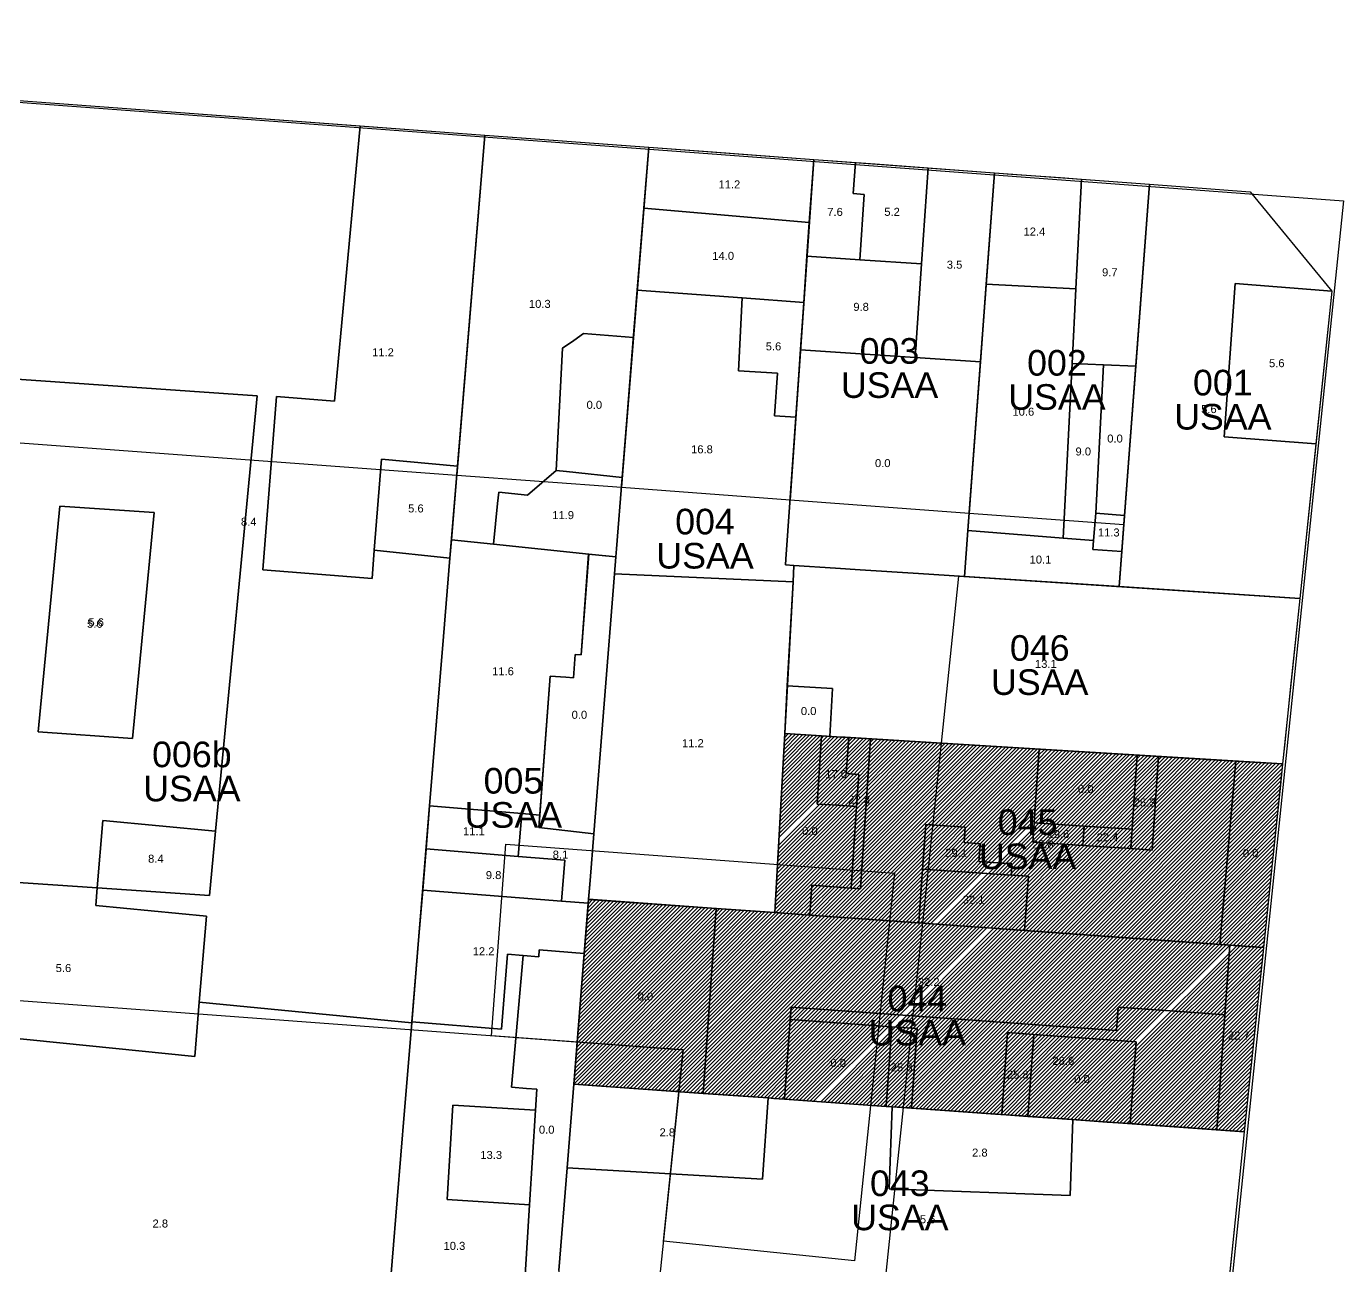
# Model space of a CAD drawing. Header units: metres. Extents: x 6369871 to 6369992, y 6169898 to 6170070.
# Drawn here: x 6369930 to 6369991.7, y 6170012.2 to 6170070.3 of the extents above; entities that cross this region are included whole.
import ezdxf
from ezdxf.enums import TextEntityAlignment as Align

# ---------------------------------------------------------------- set-up
doc = ezdxf.new("R2010")
doc.units = ezdxf.units.M
doc.linetypes.add('DASHED', pattern=[10, 5, -5])
for name, color, linetype, true_color in [('banda_minima', 1, 'Continuous', 0xe41a1c), ('Irregular', 1, 'Continuous', 0xe41a1c), ('ldf', 7, 'Continuous', 0x000000), ('lfi', 141, 'Continuous', 0x3579b1), ('manzanas', 250, 'Continuous', 0x404040), ('mdr_tejidoconsolidado', 9, 'Continuous', 0xc0c0c0), ('mdr_tejidoparairregular', 8, 'Continuous', 0x808080), ('parcelas', 252, 'Continuous', 0x606060), ('parcelas_etiquetas', 252, 'Continuous', 0x606060), ('tejido', 8, 'Continuous', 0x808080)]:
    doc.layers.add(name, color=color, linetype=linetype, true_color=true_color)
doc.styles.add('ArialBold', font='Arial.ttf')
pattern_1 = [(45, (0, 0), (-0.0883883476, 0.0883883476), [])]

msp = doc.modelspace()

# ---------------------------------------------------------------- hatches: boundary and pattern name
at = {"layer": 'mdr_tejidoconsolidado'}
h = msp.add_hatch(dxfattribs=at)
h.set_pattern_fill('SOLID')
h.set_pattern_definition(pattern_1)
h.paths.add_polyline_path([(6369966.73046079, 6170028.630766434), (6369966.730480922, 6170028.631934226), (6369966.822937327, 6170030.027261938), (6369966.823072567, 6170030.028428635), (6369966.824246793, 6170030.028403137), (6369968.6201857105, 6170029.900770796), (6369968.625105283, 6170029.9006639235), (6369968.630011537, 6170029.901041139), (6369968.634856953, 6170029.90189879), (6369968.639594601, 6170029.903228571), (6369968.6441785935, 6170029.905017601), (6369968.648564534, 6170029.907248553), (6369968.652709942, 6170029.909899819), (6369968.656574667, 6170029.91294572), (6369968.66012128, 6170029.916356756), (6369968.663315427, 6170029.920099889), (6369968.666126172, 6170029.924138865), (6369968.668526293, 6170029.928434566), (6369968.670492543, 6170029.932945384), (6369968.672005879, 6170029.93762763), (6369968.673051641, 6170029.942435957), (6369968.673619703, 6170029.947323791), (6369968.92157939, 6170033.672041683), (6369968.921664343, 6170033.676958738), (6369968.921265851, 6170033.681860355), (6369968.920387766, 6170033.686699116), (6369968.919038584, 6170033.691428212), (6369968.917231358, 6170033.696001895), (6369968.914983569, 6170033.700375919), (6369968.912316962, 6170033.704507971), (6369968.909257335, 6170033.708358077), (6369968.905834284, 6170033.711888993), (6369968.902080924, 6170033.7150665615), (6369968.898033566, 6170033.717860041), (6369968.893731362, 6170033.720242411), (6369968.88921593, 6170033.722190621), (6369968.884530955, 6170033.723685828), (6369968.879721755, 6170033.724713565), (6369968.874834856, 6170033.725263891), (6369967.776755707, 6170033.794470976), (6369967.77667581, 6170033.7944759475), (6369967.079105619, 6170033.837319557), (6369967.0779379895, 6170033.837449216), (6369967.077958355, 6170033.838623858), (6369967.290725723, 6170037.029228089), (6369967.290860165, 6170037.030387265), (6369967.292027049, 6170037.030374432), (6369967.677053537, 6170037.007293374), (6369968.5578719955, 6170036.954037676), (6369969.581556207, 6170036.891068782), (6369977.475594476, 6170036.409994666), (6369977.4767619865, 6170036.409865592), (6369977.476742517, 6170036.408691125), (6369977.268541966, 6170033.249972944), (6369977.252812182, 6170033.010463202), (6369977.252731201, 6170033.00555878), (6369977.253131164, 6170033.000670023), (6369977.254008221, 6170032.995843981), (6369977.255353932, 6170032.991127099), (6369977.257155345, 6170032.986564772), (6369977.2593951225, 6170032.9822009085), (6369977.26205171, 6170032.978077505), (6369977.265099541, 6170032.974234246), (6369977.268509283, 6170032.970708118), (6369977.272248119, 6170032.967533058), (6369977.276280069, 6170032.96473962), (6369977.280566329, 6170032.96235469), (6369977.285065647, 6170032.96040122), (6369977.289734724, 6170032.95889801), (6369977.294528623, 6170032.957859527), (6369977.299401208, 6170032.957295765), (6369979.58379497, 6170032.806035747), (6369981.792524496, 6170032.6603281), (6369981.797431443, 6170032.660245767), (6369981.8023228245, 6170032.6606448805), (6369981.807151518, 6170032.661521594), (6369981.811871003, 6170032.662867464), (6369981.816435813, 6170032.664669523), (6369981.820801971, 6170032.666910411), (6369981.824927412, 6170032.669568538), (6369981.828772393, 6170032.672618296), (6369981.832299871, 6170032.676030304), (6369981.835475864, 6170032.679771692), (6369981.838269773, 6170032.683806413), (6369981.840654681, 6170032.688095599), (6369981.842607614, 6170032.6925979275), (6369981.844109755, 6170032.697270024), (6369981.845146635, 6170032.702066875), (6369981.845708263, 6170032.7069422705), (6369981.861436262, 6170032.9463734785), (6369982.072261376, 6170036.129220743), (6369982.072395439, 6170036.130380782), (6369982.0735631045, 6170036.13036707), (6369983.06843309, 6170036.069945821), (6369983.070593076, 6170036.069867205), (6369986.692784418, 6170035.84850028), (6369986.693964686, 6170035.8483688515), (6369986.693922058, 6170035.847182051), (6369985.95532583, 6170027.256215291), (6369985.955170148, 6170027.255063915), (6369985.954008608, 6170027.255090275), (6369984.605567817, 6170027.3514333805), (6369980.868329435, 6170027.61935845), (6369976.789394597, 6170027.911145477), (6369971.83690458, 6170028.265848799), (6369966.731620313, 6170028.630626318), (6369966.73046079, 6170028.630766434)])
h = msp.add_hatch(dxfattribs=at)
h.set_pattern_fill('SOLID')
h.set_pattern_definition(pattern_1)
h.paths.add_polyline_path([(6369961.740337351, 6170020.280746036), (6369961.740362595, 6170020.281917121), (6369962.353170595, 6170028.94264611), (6369962.353310582, 6170028.943809526), (6369962.354482113, 6170028.943783489), (6369965.095128408, 6170028.747961059), (6369966.730338041, 6170028.630578584), (6369971.836895943, 6170028.265849416), (6369976.789394597, 6170027.911145477), (6369980.868206953, 6170027.619283578), (6369984.605257792, 6170027.351356169), (6369985.955289645, 6170027.254869887), (6369986.411495491, 6170027.222294748), (6369986.413959458, 6170027.222179808), (6369986.415866748, 6170027.222137945), (6369987.6824844815, 6170027.131999097), (6369987.990901165, 6170027.109591355), (6369987.992083468, 6170027.109445718), (6369987.992020536, 6170027.108256146), (6369987.957085764, 6170026.76991902), (6369987.577752819, 6170023.128246473), (6369987.093836459, 6170018.485959229), (6369987.093662535, 6170018.484823147), (6369987.092513521, 6170018.484848998), (6369986.495074664, 6170018.527062888), (6369985.802799216, 6170018.5760631645), (6369981.752146342, 6170018.86290499), (6369981.750983402, 6170018.863044959), (6369981.751008655, 6170018.864216019), (6369982.018883164, 6170022.649674079), (6369982.018988938, 6170022.654579793), (6369982.018613351, 6170022.659472251), (6369982.017760019, 6170022.664304336), (6369982.01643716, 6170022.669029509), (6369982.014657516, 6170022.673602263), (6369982.012438225, 6170022.6779785585), (6369982.009800661, 6170022.682116249), (6369982.006770227, 6170022.685975482), (6369982.003376109, 6170022.689519092), (6369981.999650992, 6170022.6927129505), (6369981.995630757, 6170022.695526297), (6369981.99135412, 6170022.6979320375), (6369981.986862268, 6170022.699907002), (6369981.982198463, 6170022.70143217), (6369981.977407621, 6170022.702492854), (6369981.972535882, 6170022.703078835), (6369977.279670219, 6170023.035034506), (6369977.2747650435, 6170023.03514016), (6369977.269873129, 6170023.034764557), (6369977.265041578, 6170023.033911316), (6369977.260316912, 6170023.032588651), (6369977.255744624, 6170023.030809299), (6369977.251368741, 6170023.028590392), (6369977.247231394, 6170023.025953296), (6369977.243372424, 6170023.0229234025), (6369977.239828986, 6170023.019529886), (6369977.2366352, 6170023.0158054205), (6369977.233821818, 6170023.01178587), (6369977.231415928, 6170023.0075099375), (6369977.2294406975, 6170023.003018794), (6369977.2279151445, 6170022.998355683), (6369977.226853959, 6170022.993565506), (6369977.226267359, 6170022.988694387), (6369976.95801695, 6170019.204259532), (6369976.95787691, 6170019.20309665), (6369976.956705907, 6170019.203121881), (6369975.726056072, 6170019.290183852), (6369971.499565541, 6170019.58959949), (6369970.594788059, 6170019.653711967), (6369970.312428499, 6170019.673751072), (6369970.311265659, 6170019.673891208), (6369970.311290945, 6170019.675062194), (6369970.571833894, 6170023.355522418), (6369970.571939798, 6170023.360428167), (6369970.571564333, 6170023.365320671), (6369970.5707111135, 6170023.370152813), (6369970.569388358, 6170023.374878054), (6369970.567608807, 6170023.379450884), (6369970.565389598, 6170023.383827263), (6369970.562752104, 6170023.387965041), (6369970.559721729, 6170023.391824367), (6369970.556327657, 6170023.395368073), (6369970.552602576, 6170023.398562029), (6369970.548582363, 6170023.401375473), (6369970.544305736, 6170023.403781309), (6369970.539813885, 6170023.405756366), (6369970.535150071, 6170023.407281623), (6369970.5303592095, 6170023.40834239), (6369970.5254874425, 6170023.40892845), (6369965.870549725, 6170023.738270386), (6369965.865647274, 6170023.738376187), (6369965.8607580345, 6170023.738001265), (6369965.855929034, 6170023.737149226), (6369965.851206716, 6170023.735828264), (6369965.846636501, 6170023.734051086), (6369965.842262346, 6170023.731834784), (6369965.838126322, 6170023.729200675), (6369965.8342682095, 6170023.726174094), (6369965.830725117, 6170023.72278415), (6369965.827531121, 6170023.719063451), (6369965.824716941, 6170023.715047779), (6369965.822309646, 6170023.710775758), (6369965.820332389, 6170023.706288479), (6369965.818804187, 6170023.7016290985), (6369965.817739738, 6170023.696842433), (6369965.8171492815, 6170023.691974519), (6369965.5530293835, 6170020.012055637), (6369965.552888299, 6170020.010892803), (6369965.551717227, 6170020.01091923), (6369965.054099193, 6170020.046634913), (6369965.0539729735, 6170020.046643812), (6369964.779909258, 6170020.065617254), (6369961.741500324, 6170020.280606127), (6369961.740337351, 6170020.280746036)])
at = {"layer": 'mdr_tejidoparairregular'}
h = msp.add_hatch(dxfattribs=at)
h.set_pattern_fill('SOLID')
h.set_pattern_definition(pattern_1)
h.paths.add_polyline_path([(6369965.09525038, 6170028.748087196), (6369965.0952580515, 6170028.74924769), (6369965.558496421, 6170037.135179882), (6369965.558618955, 6170037.136348703), (6369965.559794099, 6170037.136334849), (6369967.289576709, 6170037.030583772), (6369967.29074456, 6170037.030454409), (6369967.290724203, 6170037.029279584), (6369967.081221009, 6170033.887550929), (6369967.081135683, 6170033.882628261), (6369967.081534909, 6170033.877721067), (6369967.082414816, 6170033.872876926), (6369967.083766872, 6170033.868142807), (6369967.0855779685, 6170033.863564612), (6369967.0878305435, 6170033.859186731), (6369967.090502758, 6170033.8550516125), (6369967.0935687, 6170033.851199349), (6369967.096998645, 6170033.847667294), (6369967.100759334, 6170033.844489692), (6369967.104814305, 6170033.841697354), (6369967.1091242395, 6170033.839317354), (6369967.11364735, 6170033.83737277), (6369967.11833978, 6170033.835882454), (6369967.123156032, 6170033.8348608585), (6369967.128049406, 6170033.834317888), (6369967.77667289, 6170033.794537109), (6369968.923685612, 6170033.72224603), (6369968.92485194, 6170033.722114688), (6369968.924831665, 6170033.72094117), (6369968.670369391, 6170029.898499356), (6369968.670233832, 6170029.897332923), (6369968.669059826, 6170029.89735839), (6369966.873130542, 6170030.02493076), (6369966.868210104, 6170030.025037448), (6369966.863303014, 6170030.024659879), (6369966.8584568165, 6170030.023801709), (6369966.853718464, 6170030.022471254), (6369966.849133867, 6170030.020681405), (6369966.844747444, 6170030.018449503), (6369966.840601695, 6170030.015797173), (6369966.836736787, 6170030.012750112), (6369966.833190167, 6170030.009337843), (6369966.8299961975, 6170030.005593427), (6369966.827185824, 6170030.001553144), (6369966.824786276, 6170029.997256138), (6369966.822820802, 6170029.992744043), (6369966.821308445, 6170029.988060575), (6369966.82026386, 6170029.9832511125), (6369966.819697165, 6170029.978362253), (6369966.730481472, 6170028.631942523), (6369966.730346155, 6170028.630775375), (6369966.72917149, 6170028.6308016535), (6369965.096402533, 6170028.747948039), (6369965.09525038, 6170028.748087196)])
h = msp.add_hatch(dxfattribs=at)
h.set_pattern_fill('SOLID')
h.set_pattern_definition(pattern_1)
h.paths.add_polyline_path([(6369977.249470787, 6170032.9606487425), (6369977.2494906215, 6170032.961819878), (6369977.268541125, 6170033.249960205), (6369977.47674215, 6170036.4087599935), (6369977.476875881, 6170036.409920338), (6369977.478043811, 6170036.409906542), (6369982.071050795, 6170036.130582469), (6369982.072218603, 6170036.130453493), (6369982.072198781, 6170036.129278758), (6369981.861418, 6170032.9464766625), (6369981.84251033, 6170032.658260958), (6369981.8423763495, 6170032.65709705), (6369981.841204912, 6170032.657116703), (6369979.583806161, 6170032.806035007), (6369977.2506343275, 6170032.96051411), (6369977.249470787, 6170032.9606487425)])
h = msp.add_hatch(dxfattribs=at)
h.set_pattern_fill('SOLID')
h.set_pattern_definition(pattern_1)
h.paths.add_polyline_path([(6369985.955380092, 6170027.255115275), (6369985.955422833, 6170027.256295365), (6369986.6938373875, 6170035.847275732), (6369986.693991722, 6170035.84842018), (6369986.695146442, 6170035.848405888), (6369988.88634168, 6170035.715277436), (6369988.887533752, 6170035.715144434), (6369988.887469884, 6170035.713946674), (6369988.783962198, 6170034.719428938), (6369988.369595391, 6170030.736163263), (6369988.302867344, 6170030.095959238), (6369987.992185546, 6170027.110752238), (6369987.992011511, 6170027.109614698), (6369987.99086107, 6170027.109642848), (6369987.682655453, 6170027.132051207), (6369987.682578389, 6170027.13205675), (6369986.414559868, 6170027.222279596), (6369985.956552363, 6170027.254972971), (6369985.955380092, 6170027.255115275)])
h = msp.add_hatch(dxfattribs=at)
h.set_pattern_fill('SOLID')
h.set_pattern_definition(pattern_1)
h.paths.add_polyline_path([(6369955.672808444, 6170020.710956975), (6369955.672844221, 6170020.712133702), (6369956.162345477, 6170026.836131995), (6369956.350517018, 6170029.185177354), (6369956.365359684, 6170029.370453885), (6369956.36550936, 6170029.3716099085), (6369956.366674752, 6170029.37158369), (6369962.35210857, 6170028.944029245), (6369962.353271018, 6170028.943888633), (6369962.3532457575, 6170028.942717981), (6369961.740419048, 6170020.281952747), (6369961.740279122, 6170020.280789687), (6369961.739107949, 6170020.280815091), (6369955.67397723, 6170020.710815869), (6369955.672808444, 6170020.710956975)])
h = msp.add_hatch(dxfattribs=at)
h.set_pattern_fill('SOLID')
h.set_pattern_definition(pattern_1)
h.paths.add_polyline_path([(6369965.553003028, 6170020.010884684), (6369965.553029436, 6170020.012056365), (6369965.820631196, 6170023.740487196), (6369965.820772164, 6170023.741649377), (6369965.821942595, 6170023.741624111), (6369970.574141023, 6170023.405372394), (6369970.575304049, 6170023.405232477), (6369970.575278732, 6170023.404061334), (6369970.311177053, 6170019.674925892), (6369970.3110370645, 6170019.67376289), (6369970.309865956, 6170019.673788244), (6369965.55416659, 6170020.010744559), (6369965.553003028, 6170020.010884684)])
h = msp.add_hatch(dxfattribs=at)
h.set_pattern_fill('SOLID')
h.set_pattern_definition(pattern_1)
h.paths.add_polyline_path([(6369976.957991571, 6170019.203088544), (6369976.95801696, 6170019.204259671), (6369977.229715324, 6170023.037337736), (6369977.229855361, 6170023.038500611), (6369977.231026368, 6170023.038475389), (6369982.02118825, 6170022.699637351), (6369982.022351248, 6170022.699497462), (6369982.022325998, 6170022.6983263455), (6369981.75100866, 6170018.864216089), (6369981.750868738, 6170018.863053083), (6369981.749697618, 6170018.863078379), (6369980.667316856, 6170018.939713297), (6369980.268783851, 6170018.967939991), (6369979.056151142, 6170019.054390808), (6369976.959154578, 6170019.20294853), (6369976.957991571, 6170019.203088544)])

# ---------------------------------------------------------------- linework, layer by layer
at = {"layer": 'banda_minima', "color": 1, "linetype": 'DASHED', "ltscale": 5}
for points in [[(6369927.924223937, 6170050.875525664), (6369929.464205681, 6170066.805314511), (6369951.507760619, 6170065.1743780635), (6369950.195001015, 6170049.2277668845), (6369927.924223937, 6170050.875525664)], [(6369951.507760619, 6170065.1743780635), (6369959.185399832, 6170064.606506122), (6369957.90888543, 6170048.65721666), (6369950.195001228, 6170049.22776947), (6369951.507760619, 6170065.1743780635)], [(6369966.918117043, 6170064.034431384), (6369965.810947633, 6170048.072618809), (6369957.908886158, 6170048.657225775), (6369959.185399832, 6170064.606506122), (6369966.918117043, 6170064.034431384)], [(6369966.918117043, 6170064.034431384), (6369975.385867001, 6170063.40699542), (6369974.2050656425, 6170047.450626332), (6369965.810947407, 6170048.072615551), (6369966.918117043, 6170064.034431384)], [(6369982.656941616, 6170062.869238866), (6369981.452590888, 6170046.914612596), (6369974.205065524, 6170047.450624743), (6369975.385867001, 6170063.40699542), (6369982.656941616, 6170062.869238866)], [(6369991.19330395, 6170057.855423338), (6369989.695398599, 6170043.469199947), (6369981.233737283, 6170044.0217001075), (6369982.656941616, 6170062.869238866), (6369987.364459821, 6170062.5213768305), (6369991.19330395, 6170057.855423338)], [(6369973.717426891, 6170044.512403449), (6369989.695398599, 6170043.469199947), (6369988.887561267, 6170035.715058729), (6369972.902407292, 6170036.688557825), (6369973.717426891, 6170044.512403449)], [(6369972.902488171, 6170036.688552897), (6369988.887561267, 6170035.715058729), (6369987.992041878, 6170027.109379472), (6369972.024576455, 6170028.252323191), (6369972.902488171, 6170036.688552897)], [(6369972.024815209, 6170028.252306131), (6369987.992041878, 6170027.109379472), (6369987.09379799, 6170018.484654694), (6369971.125067447, 6170019.616076446), (6369972.024815209, 6170028.252306131)], [(6369987.09379799, 6170018.484654694), (6369986.199293693, 6170009.877989739), (6369970.225082358, 6170010.955892244), (6369971.125150696, 6170019.616070548), (6369987.09379799, 6170018.484654694)]]:
    msp.add_lwpolyline(points, dxfattribs=at)
at = {"layer": 'Irregular'}
msp.add_lwpolyline([(6369960.799306876, 6170022.315661763), (6369951.8241157755, 6170022.983452676), (6369952.491906689, 6170031.958643776), (6369970.705200905, 6170030.603500221), (6369968.824907502, 6170012.436910091), (6369959.872731353, 6170013.363485614), (6369960.799306876, 6170022.315661763)], dxfattribs=at)
at = {"layer": 'ldf'}
for points in [[(6369965.558646181, 6170037.136292524), (6369965.950780041, 6170044.240203893), (6369965.993530866, 6170045.017067144)], [(6369973.986607701, 6170044.494783088), (6369971.83489141, 6170044.635632722), (6369969.093432668, 6170044.814944618), (6369967.932978766, 6170044.890144509), (6369965.993530866, 6170045.017067144), (6369965.60009872, 6170045.038370037)], [(6369981.233737283, 6170044.0217001075), (6369978.337088597, 6170044.210765183), (6369973.986607701, 6170044.494783088)], [(6369965.095111307, 6170028.747943443), (6369965.558646181, 6170037.136292524)], [(6369955.672676703, 6170020.710822064), (6369956.202683911, 6170027.34358484), (6369956.365333948, 6170029.371578517)], [(6369954.973947214, 6170011.98595744), (6369955.3584491145, 6170016.788036967), (6369955.672676703, 6170020.710822064)]]:
    msp.add_lwpolyline(points, dxfattribs=at)
at = {"layer": 'lfi'}
msp.add_lwpolyline([(6369905.924358428, 6170026.398582284), (6369960.799306876, 6170022.315661763), (6369952.3824302675, 6169940.995402239), (6369900.29073958, 6169940.412174387), (6369905.924358428, 6170026.398582284)], dxfattribs=at)
at = {"layer": 'manzanas'}
msp.add_lwpolyline([(6369881.99950807, 6170070.2667094), (6369991.749404963, 6170062.100868358), (6369974.915651746, 6169899.46034931), (6369870.732270372, 6169898.2938936055), (6369881.99950807, 6170070.2667094)], dxfattribs=at)
at = {"layer": 'parcelas'}
for points in [[(6369929.464205681, 6170066.805314511), (6369945.660659518, 6170065.606745658), (6369951.507760619, 6170065.1743780635), (6369950.230322776, 6170049.656994489), (6369949.875688426, 6170045.347502341), (6369949.573807268, 6170041.6769752605), (6369948.875567706, 6170033.1941935085), (6369948.6849898435, 6170030.884706661), (6369948.527614585, 6170028.975826742), (6369948.418789628, 6170027.650833712), (6369948.084532161, 6170023.591715408)], [(6369946.455868437, 6170003.805901484), (6369947.401568278, 6170015.2972140405), (6369947.746071935, 6170019.4775189), (6369948.084532161, 6170023.591715408), (6369948.418789628, 6170027.650833712), (6369948.527614585, 6170028.975826742), (6369948.6849898435, 6170030.884706661), (6369948.875567706, 6170033.1941935085), (6369949.573807268, 6170041.6769752605), (6369949.875688426, 6170045.347502341), (6369950.230322776, 6170049.656994489), (6369951.507760619, 6170065.1743780635)], [(6369951.507760619, 6170065.1743780635), (6369954.300630868, 6170064.96780276), (6369956.392529627, 6170064.813081422), (6369959.185399832, 6170064.606506122), (6369958.956735889, 6170061.750295869), (6369958.6492612995, 6170057.91363576), (6369958.449539203, 6170055.406954632), (6369958.03538488, 6170050.235329501), (6369957.94727001, 6170049.137708029), (6369957.679737206, 6170045.78877982), (6369957.649172316, 6170045.413218993), (6369957.585709392, 6170044.616049079), (6369956.611837975, 6170032.4461158905), (6369956.43653595, 6170030.255887946), (6369956.365333948, 6170029.371578517), (6369956.202683911, 6170027.34358484), (6369955.672676703, 6170020.710822064), (6369955.3584491145, 6170016.788036967), (6369954.973947214, 6170011.98595744)], [(6369966.712007154, 6170061.071514737), (6369966.59545999, 6170059.382295699), (6369966.452217814, 6170057.326574786), (6369966.285932964, 6170054.928412486), (6369966.218949499, 6170053.960137939), (6369966.0808377685, 6170051.9645102285), (6369965.910451664, 6170049.504269013), (6369965.619127124, 6170045.312731891), (6369965.60009872, 6170045.038370037), (6369965.993530866, 6170045.017067144), (6369965.950780041, 6170044.240203893), (6369965.558646181, 6170037.136292524), (6369965.095111307, 6170028.747943443), (6369961.673494661, 6170028.992415002), (6369956.365333948, 6170029.371578517), (6369956.43653595, 6170030.255887946), (6369956.611837975, 6170032.4461158905), (6369957.585709392, 6170044.616049079), (6369957.649172316, 6170045.413218993), (6369957.679737206, 6170045.78877982), (6369957.94727001, 6170049.137708029), (6369958.03538488, 6170050.235329501), (6369958.449539203, 6170055.406954632), (6369958.6492612995, 6170057.91363576), (6369958.956735889, 6170061.750295869), (6369959.185399832, 6170064.606506122), (6369962.17855171, 6170064.384829664), (6369966.918117043, 6170064.034431384), (6369966.712007154, 6170061.071514737)], [(6369966.918117043, 6170064.034431384), (6369969.801112464, 6170063.821160586), (6369975.385867001, 6170063.40699542), (6369974.9819482025, 6170057.943427494), (6369974.145473703, 6170046.6457603155), (6369973.986607701, 6170044.494783088), (6369971.83489141, 6170044.635632722), (6369969.093432668, 6170044.814944618), (6369967.932978766, 6170044.890144509), (6369965.993530866, 6170045.017067144), (6369965.60009872, 6170045.038370037), (6369965.619127124, 6170045.312731891), (6369965.910451664, 6170049.504269013), (6369966.0808377685, 6170051.9645102285), (6369966.218949499, 6170053.960137939), (6369966.285932964, 6170054.928412486), (6369966.452217814, 6170057.326574786), (6369966.59545999, 6170059.382295699), (6369966.712007154, 6170061.071514737), (6369966.918117043, 6170064.034431384)], [(6369979.46952337, 6170063.105103373), (6369982.656941616, 6170062.869238866), (6369982.013330757, 6170054.344236841), (6369981.485558467, 6170047.350393943), (6369981.233737283, 6170044.0217001075), (6369978.337088597, 6170044.210765183), (6369973.986607701, 6170044.494783088), (6369974.145473703, 6170046.6457603155), (6369974.9819482025, 6170057.943427494), (6369975.385867001, 6170063.40699542), (6369976.183978956, 6170063.347547368), (6369978.47814496, 6170063.178754002), (6369979.46952337, 6170063.105103373)], [(6369991.19330395, 6170057.855423338), (6369990.448728055, 6170050.705388609), (6369989.695398599, 6170043.469199947), (6369981.233737283, 6170044.0217001075), (6369981.485558467, 6170047.350393943), (6369982.013330757, 6170054.344236841), (6369982.656941616, 6170062.869238866), (6369987.364459821, 6170062.5213768305), (6369991.19330395, 6170057.855423338)], [(6369965.558646181, 6170037.136292524), (6369965.950780041, 6170044.240203893), (6369965.993530866, 6170045.017067144), (6369967.932978766, 6170044.890144509), (6369969.093432668, 6170044.814944618), (6369971.83489141, 6170044.635632722), (6369973.986607701, 6170044.494783088), (6369978.337088597, 6170044.210765183), (6369981.233737283, 6170044.0217001075), (6369989.695398599, 6170043.469199947), (6369989.250160456, 6170039.199407262), (6369988.99117139, 6170036.709872522), (6369988.887561267, 6170035.715058729), (6369986.69394227, 6170035.848298419), (6369983.06959501, 6170036.069823752), (6369982.07240453, 6170036.130385934), (6369977.476912914, 6170036.409850241), (6369969.38723225, 6170036.902724344), (6369968.390027222, 6170036.964286635), (6369967.989550846, 6170036.988488301), (6369967.290724647, 6170037.030370177), (6369965.558646181, 6170037.136292524)], [(6369965.095111307, 6170028.747943443), (6369965.558646181, 6170037.136292524), (6369967.290724647, 6170037.030370177), (6369967.989550846, 6170036.988488301), (6369968.390027222, 6170036.964286635), (6369969.38723225, 6170036.902724344), (6369977.476912914, 6170036.409850241), (6369982.07240453, 6170036.130385934), (6369983.06959501, 6170036.069823752), (6369986.69394227, 6170035.848298419), (6369988.887561267, 6170035.715058729), (6369988.783965652, 6170034.719244828), (6369988.369583212, 6170030.735989228), (6369988.302843168, 6170030.095821078), (6369987.992041878, 6170027.109379472), (6369987.682618421, 6170027.131900644), (6369986.793424586, 6170027.195029286), (6369985.955294024, 6170027.254897198), (6369984.605472608, 6170027.351358309), (6369980.868417594, 6170027.619264093), (6369978.573324004, 6170027.783042166), (6369972.886631474, 6170028.190726788), (6369966.730324806, 6170028.630613263), (6369965.095111307, 6170028.747943443)], [(6369961.673494661, 6170028.992415002), (6369965.095111307, 6170028.747943443), (6369966.730324806, 6170028.630613263), (6369972.886631474, 6170028.190726788), (6369978.573324004, 6170027.783042166), (6369980.868417594, 6170027.619264093), (6369984.605472608, 6170027.351358309), (6369985.955294024, 6170027.254897198), (6369986.793424586, 6170027.195029286), (6369987.682618421, 6170027.131900644), (6369987.992041878, 6170027.109379472), (6369987.956954473, 6170026.769764379), (6369987.577630533, 6170023.128124057), (6369987.09379799, 6170018.484654694), (6369986.4949966455, 6170018.526986784), (6369983.94858714, 6170018.707126441), (6369981.465256624, 6170018.88317931), (6369980.667188184, 6170018.939626933), (6369980.268654014, 6170018.967857997), (6369979.056020745, 6170019.0543048335), (6369976.431501605, 6170019.240313937), (6369975.433165959, 6170019.310862591), (6369971.108368599, 6170019.6172595015), (6369970.594677517, 6170019.653823682), (6369970.311300237, 6170019.673721632), (6369965.552921492, 6170020.010842306), (6369965.054246453, 6170020.046623939), (6369964.779884596, 6170020.065652317), (6369961.106966468, 6170020.325485331), (6369955.672676703, 6170020.710822064), (6369956.202683911, 6170027.34358484), (6369956.365333948, 6170029.371578517), (6369961.673494661, 6170028.992415002)], [(6369948.084532161, 6170023.591715408), (6369947.746071935, 6170019.4775189), (6369947.401568278, 6170015.2972140405), (6369946.455868437, 6170003.805901484), (6369937.74880344, 6170004.380849896), (6369937.809801286, 6170005.279015795), (6369923.612135324, 6170006.25949075)], [(6369954.973947214, 6170011.98595744), (6369955.3584491145, 6170016.788036967), (6369955.672676703, 6170020.710822064), (6369961.106966468, 6170020.325485331), (6369964.779884596, 6170020.065652317), (6369965.054246453, 6170020.046623939), (6369965.552921492, 6170020.010842306), (6369970.311300237, 6170019.673721632), (6369970.594677517, 6170019.653823682), (6369971.108368599, 6170019.6172595015), (6369975.433165959, 6170019.310862591), (6369976.431501605, 6170019.240313937), (6369979.056020745, 6170019.0543048335), (6369980.268654014, 6170018.967857997), (6369980.667188184, 6170018.939626933), (6369981.465256624, 6170018.88317931), (6369983.94858714, 6170018.707126441), (6369986.4949966455, 6170018.526986784), (6369987.09379799, 6170018.484654694)], [(6369987.09379799, 6170018.484654694), (6369986.664488034, 6170014.358137747), (6369986.302889228, 6170010.873803657)]]:
    msp.add_lwpolyline(points, dxfattribs=at)
at = {"layer": 'tejido'}
for points in [[(6369929.464292102, 6170066.805417848), (6369945.660756928, 6170065.606865764)], [(6369945.660756928, 6170065.606865764), (6369944.460278891, 6170052.713410868), (6369941.7393632755, 6170052.92604529), (6369941.10391908, 6170044.804240496), (6369942.286590392, 6170044.712409732), (6369946.222372749, 6170044.402367141), (6369946.329073248, 6170045.734287602), (6369949.875769117, 6170045.347596316), (6369949.573907176, 6170041.677091495), (6369948.921112479, 6170033.745524663), (6369948.755347896, 6170031.737487159), (6369948.596125563, 6170029.804580256), (6369948.418918419, 6170027.650945478), (6369948.084656155, 6170023.591787539), (6369938.128649528, 6170024.547785988), (6369938.461217017, 6170028.584878878), (6369933.283381338, 6170029.081929223), (6369933.351470265, 6170029.9061728055), (6369938.602353604, 6170029.546210763), (6369938.891710657, 6170032.563375518), (6369940.84851756, 6170052.964106566), (6369928.209976122, 6170053.831139324)], [(6369951.507786339, 6170065.174378438), (6369950.230348497, 6170049.65699486), (6369946.661411307, 6170049.989358446), (6369946.328996129, 6170045.734205405), (6369946.222272829, 6170044.4022406535), (6369942.286544251, 6170044.712279624), (6369941.103841415, 6170044.804162199), (6369941.739295565, 6170052.925920733), (6369944.460230994, 6170052.713300763), (6369945.660685237, 6170065.606746031), (6369951.507786339, 6170065.174378438)], [(6369958.4722251315, 6170055.69133408), (6369956.1304048, 6170055.878084253), (6369955.671480356, 6170055.556694045), (6369955.15060276, 6170055.192033715), (6369954.843611955, 6170049.462825934), (6369953.510665498, 6170048.30990044), (6369952.165016611, 6170048.4496764485), (6369952.109171298, 6170047.913664642), (6369951.9116852945, 6170046.013233243), (6369949.947282348, 6170046.218217016), (6369950.230342183, 6170049.6569923265), (6369951.507794806, 6170065.1743336255), (6369954.300665766, 6170064.967810103), (6369956.392553749, 6170064.813091053), (6369959.185425553, 6170064.606506494), (6369958.956741928, 6170061.750306214), (6369958.649292059, 6170057.913591759), (6369958.4722251315, 6170055.69133408)], [(6369966.918142763, 6170064.034431756), (6369966.712032872, 6170061.071515112), (6369958.95676161, 6170061.750296242), (6369959.185425553, 6170064.606506494), (6369962.178577431, 6170064.384830036), (6369966.918142763, 6170064.034431756)], [(6369968.872384446, 6170063.889761463), (6369968.774090997, 6170062.4289765), (6369969.282182391, 6170062.394787996), (6369969.076014804, 6170059.3308345815), (6369966.603474752, 6170059.497207074), (6369966.712135088, 6170061.071423653), (6369966.918207603, 6170064.034324124), (6369968.872384446, 6170063.889761463)], [(6369972.276323751, 6170063.637496908), (6369971.973418106, 6170059.135873852), (6369969.076014804, 6170059.3308345815), (6369969.282182391, 6170062.394787996), (6369968.774090997, 6170062.4289765), (6369968.872384446, 6170063.889761463), (6369969.801231419, 6170063.821048855), (6369972.276323751, 6170063.637496908)], [(6369971.973418106, 6170059.135873852), (6369972.276323751, 6170063.637496908), (6369975.385951214, 6170063.406888067), (6369974.999967705, 6170058.184668135), (6369974.731058093, 6170054.553213941), (6369971.678879019, 6170054.758589187), (6369971.973418106, 6170059.135873852)], [(6369979.207053249, 6170057.969332034), (6369974.999856775, 6170058.1844196), (6369975.385951214, 6170063.406888067), (6369976.184063169, 6170063.347440016), (6369978.478229171, 6170063.178646653), (6369979.469607584, 6170063.104996022), (6369979.207053249, 6170057.969332034)], [(6369980.492928543, 6170054.412226418), (6369979.028508827, 6170054.477625422), (6369979.207128957, 6170057.969468343), (6369979.469549184, 6170063.105131099), (6369982.657012497, 6170062.869223774), (6369982.013372834, 6170054.344220844), (6369980.492928543, 6170054.412226418)], [(6369991.19332967, 6170057.85542371), (6369986.665554516, 6170058.224898255), (6369986.15052434, 6170051.042181017), (6369990.448753775, 6170050.705388985), (6369989.695424319, 6170043.469200321), (6369981.233763004, 6170044.021700479), (6369981.485584186, 6170047.350394313), (6369982.013356478, 6170054.344237214), (6369982.656967336, 6170062.869239238), (6369987.364485539, 6170062.521377205), (6369991.19332967, 6170057.85542371)], [(6369966.712108316, 6170061.07164564), (6369966.603492055, 6170059.497128795), (6369966.452293838, 6170057.3266540365), (6369963.572249471, 6170057.544978908), (6369958.649344958, 6170057.913727335), (6369958.956856755, 6170061.750381633), (6369966.712108316, 6170061.07164564)], [(6369969.076097425, 6170059.33095786), (6369971.973387947, 6170059.135900547), (6369971.6789670745, 6170054.7586173555), (6369966.29947527, 6170055.120561126), (6369966.452296494, 6170057.3264709115), (6369966.603492055, 6170059.497128795), (6369969.076097425, 6170059.33095786)], [(6369978.61003261, 6170046.296450961), (6369974.145743615, 6170046.645840914), (6369974.73111897, 6170054.553228707), (6369974.999967705, 6170058.184668135), (6369979.20716296, 6170057.969593388), (6369979.028543718, 6170054.477689425), (6369978.61003261, 6170046.296450961)], [(6369991.19332967, 6170057.85542371), (6369990.448753775, 6170050.705388985), (6369986.15052434, 6170051.042181017), (6369986.665554516, 6170058.224898255), (6369991.19332967, 6170057.85542371)], [(6369963.572249471, 6170057.544978908), (6369963.401814427, 6170054.124443809), (6369965.219895555, 6170054.018749213), (6369965.081791361, 6170052.023140659), (6369966.080938902, 6170051.964609382), (6369965.910558712, 6170049.504398044), (6369965.619244937, 6170045.312825912), (6369965.600206087, 6170045.038477098), (6369965.993643279, 6170045.017196746), (6369965.950876355, 6170044.240332281), (6369957.585811828, 6170044.616125786), (6369957.649286663, 6170045.413316383), (6369957.679862294, 6170045.788877367), (6369957.947374186, 6170049.137799416), (6369958.472339073, 6170055.69147054), (6369958.649344958, 6170057.913727335), (6369963.572249471, 6170057.544978908)], [(6369966.452293838, 6170057.3266540365), (6369966.29947527, 6170055.120561126), (6369966.219043094, 6170053.960217932), (6369966.080938902, 6170051.964609382), (6369965.081791361, 6170052.023140659), (6369965.219895555, 6170054.018749213), (6369963.401814427, 6170054.124443809), (6369963.572249471, 6170057.544978908), (6369966.452293838, 6170057.3266540365)], [(6369957.947374186, 6170049.137799416), (6369955.341581445, 6170049.41114281), (6369954.843665741, 6170049.462900468), (6369955.1507167015, 6170055.192170175), (6369955.671594295, 6170055.556830505), (6369956.130458587, 6170055.878158785), (6369958.472339073, 6170055.69147054), (6369957.947374186, 6170049.137799416)], [(6369971.6789670745, 6170054.7586173555), (6369974.73111897, 6170054.553228707), (6369974.145563145, 6170046.645655134), (6369973.986694851, 6170044.494667614), (6369971.834991786, 6170044.635514511), (6369969.093557058, 6170044.814820895), (6369967.933105982, 6170044.890061853), (6369965.993646821, 6170045.016952579), (6369965.600208744, 6170045.0382939745), (6369965.619247594, 6170045.3126427885), (6369965.910562254, 6170049.50415388), (6369966.080941557, 6170051.96442626), (6369966.219045751, 6170053.960034808), (6369966.29947527, 6170055.120561126), (6369971.6789670745, 6170054.7586173555)], [(6369980.492928543, 6170054.412226418), (6369980.130792427, 6170047.458813572), (6369980.02926313, 6170046.182893983), (6369978.60999772, 6170046.296386959), (6369979.028508827, 6170054.477625422), (6369980.492928543, 6170054.412226418)], [(6369982.013414971, 6170054.3441294925), (6369981.485642679, 6170047.35028659), (6369980.130646692, 6170047.458676513), (6369980.4929530015, 6170054.412107945), (6369982.013414971, 6170054.3441294925)], [(6369938.891610678, 6170032.563252936), (6369933.61261082, 6170033.069879271), (6369933.351395935, 6170029.906100413), (6369925.946712331, 6170030.41390989), (6369926.011118601, 6170031.077051544), (6369926.576426848, 6170036.931082567), (6369926.768631097, 6170038.921493114), (6369927.289692876, 6170044.30873629), (6369927.481897174, 6170046.2991468245), (6369928.209931644, 6170053.831062972), (6369940.848463983, 6170052.964017873), (6369938.891610678, 6170032.563252936)], [(6369950.230395967, 6170049.657066863), (6369949.947397174, 6170046.218292434), (6369949.875769117, 6170045.347596316), (6369946.329073248, 6170045.734287602), (6369946.661470018, 6170049.989463824), (6369950.230395967, 6170049.657066863)], [(6369957.947260246, 6170049.137662954), (6369957.679748354, 6170045.788740907), (6369957.64917272, 6170045.413179925), (6369956.373631351, 6170045.547561918), (6369951.9116852945, 6170046.013233243), (6369952.109171298, 6170047.913664642), (6369952.165016611, 6170048.4496764485), (6369953.510665498, 6170048.30990044), (6369954.843611955, 6170049.462825934), (6369955.341467503, 6170049.411006347), (6369957.947260246, 6170049.137662954)], [(6369936.01329014, 6170047.491204342), (6369931.601526769, 6170047.793339579), (6369930.586592603, 6170037.21330852), (6369934.998355999, 6170036.911173435), (6369936.01329014, 6170047.491204342)], [(6369936.01329014, 6170047.491204342), (6369934.998355999, 6170036.911173435), (6369930.586592603, 6170037.21330852), (6369931.601526769, 6170047.793339579), (6369936.01329014, 6170047.491204342)], [(6369981.357880461, 6170045.659816403), (6369979.995973778, 6170045.762907208), (6369980.02926313, 6170046.182893983), (6369980.130792427, 6170047.458813572), (6369981.485633387, 6170047.35036963), (6369981.357880461, 6170045.659816403)], [(6369980.02926313, 6170046.182893983), (6369979.995973778, 6170045.762907208), (6369981.357880461, 6170045.659816403), (6369981.233763004, 6170044.021700479), (6369978.337169725, 6170044.210784433), (6369973.986840431, 6170044.494789395), (6369974.145708725, 6170046.64577691), (6369978.60999772, 6170046.296386959), (6369980.02926313, 6170046.182893983)], [(6369951.9116852945, 6170046.013233243), (6369956.373631351, 6170045.547561918), (6369956.015612216, 6170040.823666771), (6369955.74624843, 6170040.844182161), (6369955.662922907, 6170039.744423875), (6369955.304264244, 6170039.771459252), (6369954.573190457, 6170039.826856866), (6369954.081363905, 6170033.320494842), (6369953.235727537, 6170033.390227272), (6369948.920998537, 6170033.7453882005), (6369949.573793236, 6170041.676955034), (6369949.875716219, 6170045.34746074), (6369949.947282348, 6170046.218217016), (6369951.9116852945, 6170046.013233243)], [(6369955.304252707, 6170039.771443422), (6369955.662814709, 6170039.744294106), (6369955.7461378565, 6170040.844069221), (6369956.015601766, 6170040.82365361), (6369956.3734949585, 6170045.5474547), (6369957.649184671, 6170045.413191751), (6369957.585721749, 6170044.616021842), (6369956.61185033, 6170032.446088654), (6369954.037740976, 6170032.742863426), (6369954.573208586, 6170039.82684681), (6369955.304252707, 6170039.771443422)], [(6369965.950876355, 6170044.240332281), (6369965.6819933085, 6170039.369306956), (6369965.558747497, 6170037.136412683), (6369965.095191061, 6170028.748034959), (6369962.353332356, 6170028.943941827), (6369956.365457162, 6170029.371670665), (6369956.4366436, 6170030.255975471), (6369956.611915668, 6170032.446214706), (6369957.585811828, 6170044.616125786), (6369965.950876355, 6170044.240332281)], [(6369967.677067015, 6170037.007292566), (6369967.800991245, 6170039.252346464), (6369965.6819933085, 6170039.369306956), (6369965.950876355, 6170044.240332281), (6369965.993643279, 6170045.017196746), (6369967.933103325, 6170044.89024498), (6369969.09355352, 6170044.815065062), (6369971.834988246, 6170044.635758677), (6369973.98669131, 6170044.4949117815), (6369978.337204615, 6170044.210848435), (6369981.233858047, 6170044.02182641), (6369989.6955088405, 6170043.469277252), (6369989.250251115, 6170039.199521406), (6369988.991278931, 6170036.710001561), (6369988.887688459, 6170035.715146049), (6369986.6940288525, 6170035.848424227), (6369983.069686667, 6170036.069936447), (6369982.072524333, 6170036.130511246), (6369977.4770066235, 6170036.409922424), (6369969.581570544, 6170036.8910679), (6369968.558120506, 6170036.954008924), (6369967.677067015, 6170037.007292566)], [(6369967.676979869, 6170037.007286434), (6369967.290535889, 6170037.030499824), (6369965.55866035, 6170037.136406554), (6369965.681906161, 6170039.369300828), (6369967.80090321, 6170039.252401379), (6369967.676979869, 6170037.007286434)], [(6369968.924913379, 6170033.72216865), (6369968.6702876305, 6170029.897271173), (6369966.823018728, 6170030.028490412), (6369966.730400036, 6170028.630713508), (6369965.095191061, 6170028.748034959), (6369965.558564374, 6170037.136410029), (6369967.290806159, 6170037.030508609), (6369967.077876411, 6170033.837395052), (6369967.776714851, 6170033.794534536), (6369968.924913379, 6170033.72216865)], [(6369976.789394597, 6170027.911145477), (6369976.982042479, 6170030.452515546), (6369976.180971864, 6170030.509889696), (6369976.207836774, 6170031.0276533365), (6369974.659719034, 6170031.1388502335), (6369974.71965484, 6170031.97378207), (6369973.966437215, 6170032.027881663), (6369974.017878742, 6170032.745466083), (6369972.167537441, 6170032.87804503), (6369972.017501153, 6170030.783233413), (6369971.836899439, 6170028.265849167), (6369966.730400036, 6170028.630713508), (6369966.823018728, 6170030.028490412), (6369968.670288515, 6170029.8972101305), (6369969.113064096, 6170029.867059782), (6369969.581570544, 6170036.8910679), (6369977.4768235, 6170036.409919768), (6369977.268541452, 6170033.249965142), (6369977.249537255, 6170032.9605974825), (6369977.189884344, 6170032.05142774), (6369979.524077571, 6170031.89802491), (6369981.782745649, 6170031.748899584), (6369982.7799947355, 6170031.682342735), (6369983.069503543, 6170036.069933791), (6369986.6940288525, 6170035.848424227), (6369985.955221657, 6170027.255003605), (6369984.605561386, 6170027.35143384), (6369980.868328306, 6170027.619358531), (6369976.789394597, 6170027.911145477)], [(6369969.025346189, 6170035.225255404), (6369968.924914265, 6170033.722107607), (6369967.776715736, 6170033.794473495), (6369967.077876411, 6170033.837395052), (6369967.290807044, 6170037.030447567), (6369967.677067015, 6170037.007292566), (6369968.558303629, 6170036.954011578), (6369968.445026433, 6170035.26305766), (6369969.025346189, 6170035.225255404)], [(6369969.581570544, 6170036.8910679), (6369969.113247221, 6170029.867062439), (6369968.6702876305, 6170029.897271173), (6369968.924915927, 6170033.72216136), (6369969.025346189, 6170035.225255404), (6369968.444936256, 6170035.26307915), (6369968.558274496, 6170036.954033949), (6369969.581570544, 6170036.8910679)], [(6369981.861416917, 6170032.946460305), (6369981.842429962, 6170032.657035887), (6369979.583802823, 6170032.806035227), (6369977.249409651, 6170032.960595195), (6369977.268541452, 6170033.249965142), (6369977.476822616, 6170036.409980809), (6369982.072280168, 6170036.130507704), (6369981.861416917, 6170032.946460305)], [(6369981.78277346, 6170031.74887021), (6369981.842429962, 6170032.657035887), (6369981.861437077, 6170032.9463858865), (6369982.072342218, 6170036.130441219), (6369983.069532698, 6170036.069879038), (6369982.780050962, 6170031.682307428), (6369981.78277346, 6170031.74887021)], [(6369988.8876004275, 6170035.71520096), (6369988.783962198, 6170034.719428938), (6369988.36959509, 6170030.736160371), (6369988.302866829, 6170030.095954294), (6369987.992061008, 6170027.109555606), (6369987.682616878, 6170027.132054011), (6369986.414554062, 6170027.22228001), (6369985.95531675, 6170027.255061171), (6369986.693940823, 6170035.848479137), (6369988.8876004275, 6170035.71520096)], [(6369948.755347896, 6170031.737487159), (6369948.920870967, 6170033.7453379985), (6369953.235783093, 6170033.390179722), (6369953.070443151, 6170031.382331569), (6369948.755347896, 6170031.737487159)], [(6369938.891610678, 6170032.563252936), (6369938.602261092, 6170029.54611222), (6369933.351395935, 6170029.906100413), (6369933.61261082, 6170033.069879271), (6369938.891610678, 6170032.563252936)], [(6369954.081382053, 6170033.320497931), (6369954.037721992, 6170032.74289887), (6369956.6118627675, 6170032.446079129), (6369956.436528777, 6170030.255900053), (6369956.365343223, 6170029.371534206), (6369956.35046323, 6170029.185102821), (6369955.094101733, 6170029.285447265), (6369955.251908625, 6170031.202650611), (6369953.070465104, 6170031.382207373), (6369953.235737048, 6170033.390103809), (6369954.081382053, 6170033.320497931)], [(6369976.180945939, 6170030.509956537), (6369972.017501153, 6170030.783233413), (6369972.167574283, 6170032.878067253), (6369974.017786068, 6170032.7454221975), (6369973.9663402755, 6170032.027825787), (6369974.719529871, 6170031.973828254), (6369974.659658008, 6170031.138700024), (6369976.2076992905, 6170031.027718129), (6369976.180945939, 6170030.509956537)], [(6369979.583802823, 6170032.806035227), (6369979.524077571, 6170031.89802491), (6369977.189884344, 6170032.05142774), (6369977.249409651, 6170032.960595195), (6369979.583802823, 6170032.806035227)], [(6369979.523979408, 6170031.897880554), (6369979.583802823, 6170032.806035227), (6369981.842429962, 6170032.657035887), (6369981.78277346, 6170031.74887021), (6369979.523979408, 6170031.897880554)], [(6369953.070443151, 6170031.382331569), (6369955.251953531, 6170031.202720171), (6369955.094092547, 6170029.285401895), (6369948.596125563, 6170029.804580256), (6369948.755347896, 6170031.737487159), (6369953.070443151, 6170031.382331569)], [(6369933.351395935, 6170029.906100413), (6369933.28332413, 6170029.081855127), (6369938.46115403, 6170028.584765135), (6369938.128577667, 6170024.547677977), (6369937.919260905, 6170022.012848732), (6369925.258678697, 6170023.296703567), (6369925.817943308, 6170029.084626275), (6369925.946712331, 6170030.41390989), (6369933.351395935, 6170029.906100413)], [(6369976.180971864, 6170030.509889696), (6369976.982042479, 6170030.452515546), (6369976.789394597, 6170027.911145477), (6369971.836899439, 6170028.265849167), (6369972.017501153, 6170030.783233413), (6369976.180971864, 6170030.509889696)], [(6369956.162345477, 6170026.836131995), (6369954.059645052, 6170027.003881705), (6369954.0340761, 6170026.683036918), (6369953.30100472, 6170026.7414582465), (6369952.569335522, 6170026.800022018), (6369952.289273809, 6170023.293458865), (6369948.08771761, 6170023.62907506), (6369948.418918419, 6170027.650945478), (6369948.596125563, 6170029.804580256), (6369955.094092547, 6170029.285401895), (6369956.350517018, 6170029.185177354), (6369956.162345477, 6170026.836131995)], [(6369962.353332356, 6170028.943941827), (6369961.740332406, 6170020.280728281), (6369955.672745862, 6170020.71090317), (6369956.162345477, 6170026.836131995), (6369956.350517018, 6170029.185177354), (6369956.365457162, 6170029.371670665), (6369962.353332356, 6170028.943941827)], [(6369986.414588644, 6170027.222073883), (6369986.183952613, 6170023.96252756), (6369984.735812619, 6170024.066465345), (6369981.188213566, 6170024.321088235), (6369981.109189339, 6170023.220062807), (6369965.861823998, 6170024.314416509), (6369965.82071901, 6170023.741710689), (6369965.552941513, 6170020.010831359), (6369965.054036039, 6170020.046639446), (6369964.77987123, 6170020.065619887), (6369961.740275962, 6170020.28069276), (6369962.353257265, 6170028.943871006), (6369965.095137276, 6170028.747960426), (6369966.730347136, 6170028.630577931), (6369971.836899439, 6170028.265849167), (6369976.789394597, 6170027.911145477), (6369980.868213479, 6170027.619283112), (6369984.605263433, 6170027.351355765), (6369985.955290841, 6170027.254869801), (6369986.414588644, 6170027.222073883)], [(6369954.486964701, 6170005.878381413), (6369950.621842784, 6170006.18700605), (6369950.579412926, 6170005.513206075), (6369950.454954691, 6170003.54075171), (6369946.455900192, 6170003.80585603), (6369947.401599562, 6170015.297167607), (6369947.746071313, 6170019.477483234), (6369948.08454133, 6170023.591712121), (6369948.08760367, 6170023.628938598), (6369952.289158981, 6170023.2933834465), (6369952.569220695, 6170026.799946601), (6369953.300890779, 6170026.741321786), (6369952.754704314, 6170020.577479665), (6369953.465858312, 6170020.514771975), (6369953.93896367, 6170020.472972737), (6369953.878224225, 6170019.491376771), (6369950.01092493, 6170019.731222866), (6369949.736230322, 6170015.303061883), (6369953.603529626, 6170015.0632158425), (6369953.1320265895, 6170007.458598578), (6369954.605799301, 6170007.367143143), (6369954.486964701, 6170005.878381413)], [(6369956.162231535, 6170026.8359955335), (6369955.672692074, 6170020.710828635), (6369955.3584325425, 6170016.787989835), (6369954.973950901, 6170011.985927698), (6369954.693786792, 6170008.473807133), (6369954.605799301, 6170007.367143143), (6369953.1320265895, 6170007.458598578), (6369953.603529626, 6170015.0632158425), (6369953.878224225, 6170019.491376771), (6369953.93896367, 6170020.472972737), (6369953.465858312, 6170020.514771975), (6369952.754704314, 6170020.577479665), (6369953.300890779, 6170026.741321786), (6369954.0339621585, 6170026.682900455), (6369954.059530226, 6170027.0038062865), (6369956.162231535, 6170026.8359955335)], [(6369985.802799216, 6170018.5760631645), (6369986.183993366, 6170023.962671921), (6369986.414642093, 6170027.222225097), (6369987.682521788, 6170027.131996442), (6369987.992149041, 6170027.109500691), (6369987.957083455, 6170026.769896658), (6369987.577752819, 6170023.128246473), (6369987.093711901, 6170018.484764323), (6369986.495071734, 6170018.527063095), (6369985.802799216, 6170018.5760631645)], [(6369948.084656155, 6170023.591787539), (6369947.746185254, 6170019.477619695), (6369947.401652461, 6170015.297303183), (6369946.455953092, 6170003.805991604), (6369937.748904374, 6170004.38092902), (6369937.809876341, 6170005.279128248), (6369923.6122556785, 6170006.259577971), (6369923.734841515, 6170007.531773595), (6369923.955781316, 6170009.814684192), (6369924.384099524, 6170014.246294515), (6369925.196819709, 6170022.656099561), (6369925.258778766, 6170023.296786099), (6369937.919361173, 6170022.012951291), (6369938.128649528, 6170024.547785988), (6369948.084656155, 6170023.591787539)], [(6369986.183993366, 6170023.962671921), (6369985.802799216, 6170018.5760631645), (6369981.750922016, 6170018.862991689), (6369982.022412641, 6170022.699550741), (6369977.229802102, 6170023.038561989), (6369975.997560874, 6170023.125766317), (6369975.726056072, 6170019.290183852), (6369971.499565541, 6170019.58959949), (6369971.763603032, 6170023.321220367), (6369970.575364741, 6170023.405399577), (6369965.820828879, 6170023.741788191), (6369965.861917696, 6170024.31440172), (6369981.109184195, 6170023.220104636), (6369981.188217275, 6170024.321143778), (6369984.735805917, 6170024.0665261615), (6369986.183993366, 6170023.962671921)], [(6369970.575365447, 6170023.405285757), (6369970.311090339, 6170019.673701492), (6369965.552941513, 6170020.010831359), (6369965.82071901, 6170023.741710689), (6369970.575365447, 6170023.405285757)], [(6369970.31120428, 6170019.673837955), (6369970.575364741, 6170023.405399577), (6369971.763603032, 6170023.321220367), (6369971.499565541, 6170019.58959949), (6369970.594788059, 6170019.653711967), (6369970.31120428, 6170019.673837955)], [(6369977.229802102, 6170023.038561989), (6369976.957930171, 6170019.203035271), (6369975.726056072, 6170019.290183852), (6369975.997560874, 6170023.125766317), (6369977.229802102, 6170023.038561989)], [(6369976.957930171, 6170019.203035271), (6369977.229802102, 6170023.038561989), (6369982.022412641, 6170022.699550741), (6369981.750922016, 6170018.862991689), (6369980.667316856, 6170018.939713297), (6369980.268772481, 6170018.967940796), (6369979.056140618, 6170019.054391558), (6369976.957930171, 6170019.203035271)], [(6369961.740332406, 6170020.280728281), (6369964.779985171, 6170020.065756348), (6369964.513102492, 6170016.256677278), (6369955.358546482, 6170016.788126295), (6369955.672745862, 6170020.71090317), (6369961.740332406, 6170020.280728281)], [(6369954.974064844, 6170011.986064158), (6369955.358546482, 6170016.788126295), (6369964.513102492, 6170016.256677278), (6369964.779985171, 6170020.065756348), (6369965.0543339895, 6170020.046717519)], [(6369965.0543339895, 6170020.046717519), (6369965.552994414, 6170020.010966936), (6369970.311387405, 6170019.673840608), (6369970.594784518, 6170019.653956135), (6369970.453451197, 6170015.80969897), (6369978.92856454, 6170015.50345565), (6369979.056140618, 6170019.054391558), (6369980.268772481, 6170018.967940796), (6369980.667316856, 6170018.939713297), (6369981.750922016, 6170018.862991689), (6369985.802799216, 6170018.5760631645), (6369986.495071734, 6170018.527063095), (6369987.093895026, 6170018.484766977), (6369986.664571662, 6170014.3582312735), (6369986.302985067, 6170010.873931061)], [(6369953.878094349, 6170019.4914108245), (6369953.603534643, 6170015.063135858), (6369949.73616545, 6170015.302959917), (6369950.010772371, 6170019.731232012), (6369953.878094349, 6170019.4914108245)], [(6369971.499565541, 6170019.58959949), (6369975.726056072, 6170019.290183852), (6369976.957930171, 6170019.203035271), (6369979.056140618, 6170019.054391558), (6369978.92856454, 6170015.50345565), (6369970.453451197, 6170015.80969897), (6369970.594784518, 6170019.653956135), (6369971.499565541, 6170019.58959949)]]:
    msp.add_lwpolyline(points, dxfattribs=at)

# ---------------------------------------------------------------- texts
at = {"layer": 'parcelas_etiquetas', "color": 252, "style": 'ArialBold'}
for s, p in [('003', (6369970.47117619, 6170055.061519908)), ('002', (6369978.314349652, 6170054.504363035)), ('USAA', (6369970.47117619, 6170053.461519908)), ('001', (6369986.087479532, 6170053.577736981)), ('USAA', (6369978.314349652, 6170052.904363035)), ('USAA', (6369986.087479532, 6170051.977736982)), ('004', (6369961.8260632055, 6170047.067952055)), ('USAA', (6369961.8260632055, 6170045.467952055)), ('046', (6369977.50879621, 6170041.146468667)), ('USAA', (6369977.50879621, 6170039.546468668)), ('006b', (6369937.781634613, 6170036.16145894)), ('005', (6369952.848702455, 6170034.925867638)), ('USAA', (6369937.781634613, 6170034.561458941)), ('USAA', (6369952.848702455, 6170033.325867638)), ('045', (6369976.93988691, 6170032.986018573)), ('USAA', (6369976.93988691, 6170031.386018573)), ('044', (6369971.774783313, 6170024.72448433)), ('USAA', (6369971.774783313, 6170023.12448433)), ('043', (6369970.953726879, 6170016.071718756)), ('USAA', (6369970.953726879, 6170014.4717187565))]:
    msp.add_text(s, height=1.2, dxfattribs=at).set_placement(p, align=Align.MIDDLE_CENTER)
at = {"layer": 'tejido', "color": 8, "style": 'ArialBold'}
for s, p in [('11.2', (6369962.966151751, 6170062.862809302)), ('7.6', (6369967.91654371, 6170061.573249556)), ('5.2', (6369970.589661604, 6170061.577867322)), ('12.4', (6369977.258610927, 6170060.654537572)), ('14.0', (6369962.6763942735, 6170059.515680244)), ('3.5', (6369973.518513918, 6170059.1032055635)), ('9.7', (6369980.792491288, 6170058.747464814)), ('10.3', (6369954.083624463, 6170057.266513678)), ('9.8', (6369969.138692205, 6170057.127446733)), ('11.2', (6369946.736076793, 6170054.9964585975)), ('5.6', (6369965.035182585, 6170055.27491356)), ('5.6', (6369988.616555998, 6170054.488264121)), ('0.0', (6369956.638584694, 6170052.536607691)), ('10.6', (6369976.740683133, 6170052.214920086)), ('5.6', (6369985.436678089, 6170052.337549551)), ('0.0', (6369981.035714937, 6170050.956830013)), ('16.8', (6369961.681444798, 6170050.451980902)), ('9.0', (6369979.548870415, 6170050.352075469)), ('0.0', (6369970.153663518, 6170049.807553066)), ('5.6', (6369948.278197565, 6170047.683491566)), ('8.4', (6369940.4449678045, 6170047.059396699)), ('11.9', (6369955.178937308, 6170047.371327634)), ('11.3', (6369980.742099666, 6170046.557317345)), ('10.1', (6369977.543583673, 6170045.288391061)), ('5.6', (6369933.233861682, 6170042.2797775855)), ('5.6', (6369933.299941371, 6170042.352256468)), ('13.1', (6369977.795196824, 6170040.403570342)), ('11.6', (6369952.358993244, 6170040.055753849)), ('0.0', (6369955.939878991, 6170038.0174425645)), ('0.0', (6369966.6805883655, 6170038.191206877)), ('11.2', (6369961.256108207, 6170036.686558325)), ('17.0', (6369967.971759729, 6170035.235196499)), ('0.0', (6369979.662877906, 6170034.539357752)), ('22.8', (6369969.045715642, 6170034.040039742)), ('25.3', (6369982.426152261, 6170033.907619669)), ('11.1', (6369950.995607538, 6170032.563827327)), ('0.0', (6369966.738511053, 6170032.575165032)), ('19.6', (6369978.386550324, 6170032.429045766)), ('22.4', (6369980.683246043, 6170032.277449877)), ('8.1', (6369955.05365488, 6170031.467288199)), ('29.1', (6369973.587744813, 6170031.5521478765)), ('25.8', (6369977.650643376, 6170031.945208315)), ('0.0', (6369987.387691949, 6170031.5345589565)), ('8.4', (6369936.094307834, 6170031.275010696)), ('9.8', (6369951.919998265, 6170030.5079110125)), ('32.1', (6369974.4110379275, 6170029.354311043)), ('12.2', (6369951.450383133, 6170026.939410705)), ('5.6', (6369931.763931198, 6170026.151954667)), ('32.2', (6369972.304912616, 6170025.502419788)), ('0.0', (6369959.031987061, 6170024.817328886)), ('22.7', (6369986.838531769, 6170022.992183162)), ('0.0', (6369968.065060899, 6170021.7076478265)), ('28.6', (6369978.611099876, 6170021.805181551)), ('25.8', (6369971.037432642, 6170021.497475244)), ('25.8', (6369976.477843299, 6170021.1644827025)), ('0.0', (6369979.490396137, 6170020.951003583)), ('0.0', (6369954.407029835, 6170018.581636838)), ('2.8', (6369960.058094347, 6170018.455391608)), ('13.3', (6369951.8071414195, 6170017.397180147)), ('2.8', (6369974.702256265, 6170017.508187755)), ('2.8', (6369936.301955351, 6170014.18450409)), ('5.6', (6369972.256945903, 6170014.384486254)), ('10.3', (6369950.083428775, 6170013.138457596))]:
    msp.add_text(s, height=0.375, dxfattribs=at).set_placement(p, align=Align.MIDDLE_CENTER)

doc.saveas('drawing.dxf')
